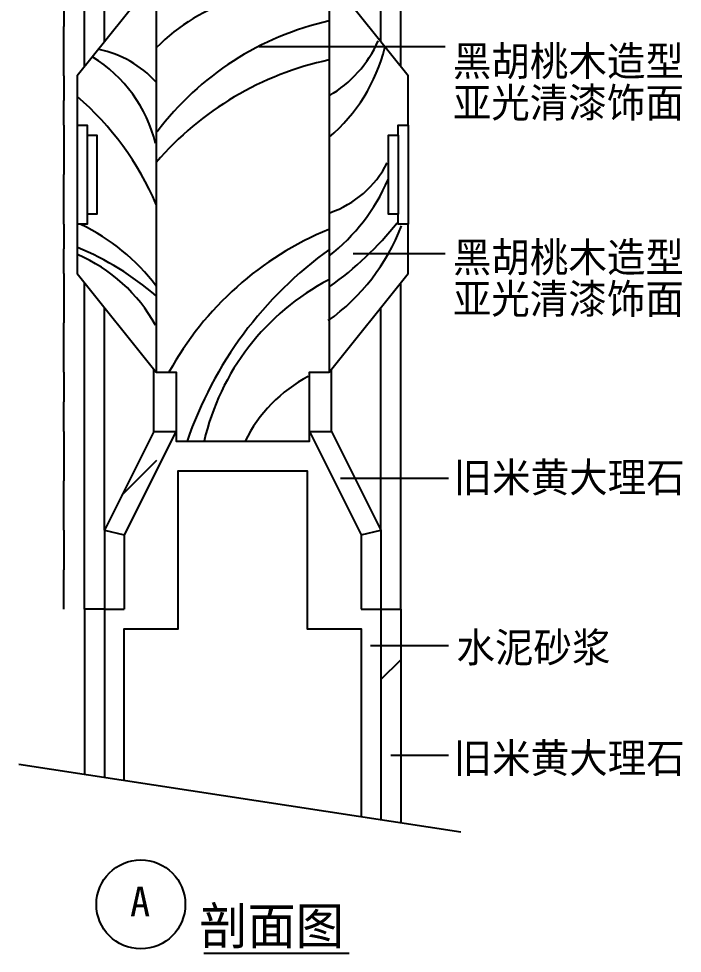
# Model space of a CAD drawing. Header units: metres. Extents: x 247 to 5330, y 146 to 7075.
# Drawn here: x 3986 to 5330, y 573 to 2466 of the extents above; entities that cross this region are included whole.
import ezdxf

# ---------------------------------------------------------------- set-up
doc = ezdxf.new("R2010")
doc.units = ezdxf.units.M
for name, color, linetype in [('2', 2, 'Continuous'), ('4', 4, 'Continuous'), ('7', 7, 'Continuous'), ('BH', 3, 'Continuous'), ('DIM', 3, 'Continuous'), ('TEXT', 3, 'Continuous')]:
    doc.layers.add(name, color=color, linetype=linetype)
doc.dimstyles.get("Standard").update_dxf_attribs({"dimtxt": 2.5, "dimasz": 2.5, "dimexe": 1.25, "dimexo": 0.625, "dimtad": 1, "dimcen": 2.5, "dimazin": 3, "dimtfac": 1, "dimtmove": 0, "dimatfit": 3})

# ---------------------------------------------------------------- blocks, each defined once
blk = doc.blocks.new('*D69')
for p, q in [((4077.66, 1750.31), (4077.66, 1690.31)), ((4077.41, 1690.31), (4077.16, 1690.31)), ((4077.66, 1690.31), (4077.84, 1690.31)), ((4077.84, 1630.31), (4077.84, 1690.31)), ((4078.09, 1690.31), (4078.34, 1690.31))]:
    blk.add_line(p, q)
at = {"layer": 'Defpoints'}
for p in [(4077.66, 1750.31), (4077.66, 1690.31), (4077.84, 1630.31)]:
    blk.add_point(p, dxfattribs=at)
at = {"layer": 'DIM', "insert": (4077.75, 1691.435), "char_height": 1, "attachment_point": 5}
blk.add_mtext('60', dxfattribs=at)
blk = doc.blocks.new('*D70')
for p, q in [((4077.84, 1430.31), (4077.84, 1350.31)), ((4077.59, 1350.31), (4077.34, 1350.31)), ((4077.84, 1270.31), (4077.84, 1350.31)), ((4077.84, 1350.31), (4077.84, 1350.31)), ((4078.09, 1350.31), (4078.34, 1350.31))]:
    blk.add_line(p, q)
at = {"layer": 'Defpoints'}
for p in [(4077.84, 1430.31), (4077.84, 1350.31), (4077.84, 1270.31)]:
    blk.add_point(p, dxfattribs=at)
at = {"layer": 'DIM', "insert": (4077.84, 1351.435), "char_height": 1, "attachment_point": 5}
blk.add_mtext('80', dxfattribs=at)
blk = doc.blocks.new('*D71')
for p, q in [((4077.84, 1630.31), (4077.84, 1530.31)), ((4077.59, 1530.31), (4077.34, 1530.31)), ((4077.84, 1430.31), (4077.84, 1530.31)), ((4077.84, 1530.31), (4077.84, 1530.31)), ((4078.09, 1530.31), (4078.34, 1530.31))]:
    blk.add_line(p, q)
at = {"layer": 'Defpoints'}
for p in [(4077.84, 1630.31), (4077.84, 1530.31), (4077.84, 1430.31)]:
    blk.add_point(p, dxfattribs=at)
at = {"layer": 'DIM', "insert": (4077.84, 1531.435), "char_height": 1, "attachment_point": 5}
blk.add_mtext('100', dxfattribs=at)
blk = doc.blocks.new('*D73')
for p, q in [((4077.84, 2250.31), (4077.84, 2150.31)), ((4077.59, 2150.31), (4077.34, 2150.31)), ((4077.84, 2050.31), (4077.84, 2150.31)), ((4077.84, 2150.31), (4077.84, 2150.31)), ((4078.09, 2150.31), (4078.34, 2150.31))]:
    blk.add_line(p, q)
at = {"layer": 'Defpoints'}
for p in [(4077.84, 2250.31), (4077.84, 2150.31), (4077.84, 2050.31)]:
    blk.add_point(p, dxfattribs=at)
at = {"layer": 'DIM', "insert": (4077.84, 2151.435), "char_height": 1, "attachment_point": 5}
blk.add_mtext('100', dxfattribs=at)
blk = doc.blocks.new('*D74')
for p, q in [((4077.84, 2350.31), (4077.84, 2300.31)), ((4077.59, 2300.31), (4077.34, 2300.31)), ((4077.84, 2250.31), (4077.84, 2300.31)), ((4077.84, 2300.31), (4077.84, 2300.31)), ((4078.09, 2300.31), (4078.34, 2300.31))]:
    blk.add_line(p, q)
at = {"layer": 'Defpoints'}
for p in [(4077.84, 2350.31), (4077.84, 2300.31), (4077.84, 2250.31)]:
    blk.add_point(p, dxfattribs=at)
at = {"layer": 'DIM', "insert": (4077.84, 2301.435), "char_height": 1, "attachment_point": 5}
blk.add_mtext('50', dxfattribs=at)
blk = doc.blocks.new('*D75')
for p, q in [((4077.84, 2550.31), (4077.84, 2450.31)), ((4077.59, 2450.31), (4077.34, 2450.31)), ((4077.84, 2350.31), (4077.84, 2450.31)), ((4077.84, 2450.31), (4077.84, 2450.31)), ((4078.09, 2450.31), (4078.34, 2450.31))]:
    blk.add_line(p, q)
at = {"layer": 'Defpoints'}
for p in [(4077.84, 2550.31), (4077.84, 2450.31), (4077.84, 2350.31)]:
    blk.add_point(p, dxfattribs=at)
at = {"layer": 'DIM', "insert": (4077.84, 2451.435), "char_height": 1, "attachment_point": 5}
blk.add_mtext('100', dxfattribs=at)
blk = doc.blocks.new('*D76')
for p, q in [((4077.84, 1950.31), (4077.84, 1850.31)), ((4077.41, 1850.31), (4077.16, 1850.31)), ((4077.66, 1750.31), (4077.66, 1850.31)), ((4077.84, 1850.31), (4077.66, 1850.31)), ((4078.09, 1850.31), (4078.34, 1850.31))]:
    blk.add_line(p, q)
at = {"layer": 'Defpoints'}
for p in [(4077.84, 1950.31), (4077.84, 1850.31), (4077.66, 1750.31)]:
    blk.add_point(p, dxfattribs=at)
at = {"layer": 'DIM', "insert": (4077.75, 1849.185), "char_height": 1, "attachment_point": 5}
blk.add_mtext('100', dxfattribs=at)
blk = doc.blocks.new('*D77')
for p, q in [((4077.84, 2050.31), (4077.84, 2000.31)), ((4077.59, 2000.31), (4077.34, 2000.31)), ((4077.84, 1950.31), (4077.84, 2000.31)), ((4077.84, 2000.31), (4077.84, 2000.31)), ((4078.09, 2000.31), (4078.34, 2000.31))]:
    blk.add_line(p, q)
at = {"layer": 'Defpoints'}
for p in [(4077.84, 2050.31), (4077.84, 2000.31), (4077.84, 1950.31)]:
    blk.add_point(p, dxfattribs=at)
at = {"layer": 'DIM', "insert": (4077.84, 2001.435), "char_height": 1, "attachment_point": 5}
blk.add_mtext('50', dxfattribs=at)

msp = doc.modelspace()

# ---------------------------------------------------------------- hatches: boundary and pattern name
at = {"layer": 'BH'}
h = msp.add_hatch(dxfattribs=at)
h.set_pattern_fill('AR-CONC', scale=10)
h.paths.add_polyline_path([(4309.42, 1550.31), (4570.54, 1550.31), (4570.54, 1230.31), (4679.98, 1230.31), (4679.98, 850.3), (4719.98, 844.2), (4719.98, 1270.31), (4679.98, 1270.31), (4679.98, 1420.87), (4575.26, 1630.31), (4574.98, 1630.31), (4574.98, 1610.31), (4304.98, 1610.31), (4304.98, 1630.31), (4304.7, 1630.31), (4199.98, 1420.87), (4199.98, 1270.31), (4159.98, 1270.31), (4159.98, 929.69), (4199.98, 923.58), (4199.98, 1230.31), (4309.42, 1230.31)])
h = msp.add_hatch(dxfattribs=at)
h.set_pattern_fill('ANSI33', scale=200)
h.paths.add_polyline_path([(4159.98, 1430.31), (4199.98, 1420.87), (4304.7, 1630.31), (4259.98, 1630.31)])
h.paths.add_polyline_path([(4679.98, 1420.87), (4719.98, 1430.31), (4619.98, 1630.31), (4575.26, 1630.31)])
h = msp.add_hatch(dxfattribs=at)
h.set_pattern_fill('ANSI31', scale=1000)
h.paths.add_polyline_path([(4309.42, 1230.31), (4199.98, 1230.31), (4199.98, 923.58), (4679.98, 850.3), (4679.98, 1230.31), (4570.54, 1230.31), (4570.54, 1550.31), (4309.42, 1550.31)])
h = msp.add_hatch(dxfattribs=at)
h.set_pattern_fill('AR-CONC', scale=30)
h.paths.add_polyline_path([(4570.54, 1230.31), (4570.54, 1550.31), (4309.42, 1550.31), (4309.42, 1230.31), (4199.98, 1230.31), (4199.98, 923.58), (4679.98, 850.3), (4679.98, 1230.31)])
h = msp.add_hatch(dxfattribs=at)
h.set_pattern_fill('ANSI33', scale=200)
h.paths.add_polyline_path([(4719.98, 1430.31), (4679.98, 1420.87), (4679.98, 1270.31), (4719.98, 1270.31)])
h.paths.add_polyline_path([(4199.98, 1420.87), (4159.98, 1430.31), (4159.98, 1270.31), (4199.98, 1270.31)])
h = msp.add_hatch(dxfattribs=at)
h.set_pattern_fill('ANSI33', scale=200)
h.paths.add_polyline_path([(4119.98, 935.8), (4159.98, 929.69), (4159.98, 1270.31), (4119.98, 1270.31)])
h.paths.add_polyline_path([(4759.98, 1270.31), (4719.98, 1270.31), (4719.98, 844.2), (4759.98, 838.09)])

# ---------------------------------------------------------------- linework, layer by layer
at = {"layer": '2'}
msp.add_lwpolyline([(4199.98, 923.58), (4199.98, 1230.31), (4309.42, 1230.31), (4309.42, 1550.31), (4570.54, 1550.31), (4570.54, 1230.31), (4679.98, 1230.31), (4679.98, 850.3)], dxfattribs=at)
at = {"layer": '4'}
for p, q in [((4119.98, 2369.06), (4119.98, 3520.22)), ((4159.98, 2419.06), (4159.98, 3512.3)), ((4719.98, 2419.06), (4719.98, 3401.54)), ((4759.98, 2369.06), (4759.98, 3393.63)), ((4264.98, 2550.31), (4264.98, 1750.31)), ((4614.98, 2550.31), (4614.98, 1750.31)), ((4119.98, 1270.31), (4119.98, 1931.56)), ((4759.98, 1270.31), (4759.98, 1931.56)), ((4159.98, 1430.31), (4159.98, 1881.56)), ((4719.98, 1430.31), (4719.98, 1881.56)), ((4259.98, 1630.31), (4159.98, 1430.31)), ((4304.98, 1630.87), (4199.98, 1420.87)), ((4259.98, 1630.31), (4304.98, 1630.31)), ((4574.98, 1630.31), (4619.98, 1630.31)), ((4575.26, 1630.31), (4679.98, 1420.87)), ((4619.98, 1630.31), (4719.98, 1430.31)), ((4159.98, 1430.31), (4159.98, 1270.31)), ((4159.98, 1430.31), (4199.98, 1420.87)), ((4199.98, 1420.87), (4199.98, 1270.31)), ((4679.98, 1420.87), (4719.98, 1430.31)), ((4679.98, 1420.87), (4679.98, 1270.31)), ((4719.98, 1430.31), (4719.98, 1270.31)), ((4159.98, 1270.31), (4119.98, 1270.31)), ((4119.98, 1270.31), (4119.98, 935.8)), ((4159.98, 1270.31), (4199.98, 1270.31)), ((4159.98, 1270.31), (4159.98, 929.69)), ((4679.98, 1270.31), (4719.98, 1270.31)), ((4719.98, 1270.31), (4759.98, 1270.31)), ((4719.98, 1270.31), (4719.98, 844.2)), ((4759.98, 1270.31), (4759.98, 838.09))]:
    msp.add_line(p, q, dxfattribs=at)
msp.add_lwpolyline([(4264.98, 2550.31), (4104.98, 2350.31), (4104.98, 2250.31), (4124.98, 2250.31), (4124.98, 2230.31), (4144.98, 2230.31), (4144.98, 2070.31), (4124.98, 2070.31), (4124.98, 2050.31), (4104.98, 2050.31), (4104.98, 1950.31), (4264.98, 1750.31), (4304.98, 1750.31), (4304.98, 1610.31), (4574.98, 1610.31), (4574.98, 1750.31), (4614.98, 1750.31), (4774.98, 1950.31), (4774.98, 2050.31), (4754.98, 2050.31), (4754.98, 2070.31), (4734.98, 2070.31), (4734.98, 2230.31), (4754.98, 2230.31), (4754.98, 2250.31), (4774.98, 2250.31), (4774.98, 2350.31), (4614.98, 2550.31)], dxfattribs=at)
at = {"layer": '7'}
for p, q in [((4104.98, 2250.31), (4104.98, 2050.31)), ((4774.98, 2250.31), (4774.98, 2050.31)), ((4259.98, 1630.31), (4259.98, 1756.56)), ((4619.98, 1630.31), (4619.98, 1756.56))]:
    msp.add_line(p, q, dxfattribs=at)
at = {"layer": 'BH'}
for p, q in [((4124.98, 2230.31), (4124.98, 2070.31)), ((4754.98, 2230.31), (4754.98, 2070.31))]:
    msp.add_line(p, q, dxfattribs=at)
for centre, radius, start, end in [((4530.26, 2148.36), 370.67, 76.79, 135.76), ((4746.49, 1875.35), 600.92, 102.64, 142.98), ((4103.08, 2189.81), 219.2, 42.48, 77.78), ((4392.28, 2490.13), 345.32, 310.15, 346.19), ((4495.86, 2516.57), 238.25, 299.99, 336.39), ((3990.37, 2148.35), 280.69, 13.4, 58.69), ((4748.15, 1758.38), 638.35, 102.04, 139.23), ((3703.87, 1847.24), 611.43, 23.41, 49), ((4548.46, 2268.87), 207.16, 289.21, 332.77), ((4375.67, 2294.03), 390.15, 307.83, 336.82), ((3937.92, 1680.16), 408.23, 36.81, 64.7), ((4369.03, 2196.36), 419.92, 305.56, 339.07), ((4215.56, 2482.22), 687.62, 305.68, 321.38), ((4861.55, 1437.03), 651.09, 112.3, 151.24), ((3877.49, 1454.51), 594, 49.31, 67.4), ((3978.11, 1689.18), 325.25, 28.69, 66.89), ((5076.74, 1355.68), 791.39, 125.56, 161.23), ((4842.6, 1500.25), 493.22, 117.55, 167.11), ((4714.18, 1476.35), 300.88, 118.08, 153.56)]:
    msp.add_arc(centre, radius, start, end, dxfattribs=at)
at = {"layer": 'DIM'}
msp.add_line((3986.47, 956.18), (4881.78, 819.5), dxfattribs=at)
at = {"layer": 'TEXT'}
msp.add_line((4361.56, 573.35), (4655.44, 573.35), dxfattribs=at)
msp.add_circle((4233.78, 672.36), 90, dxfattribs=at)

# ---------------------------------------------------------------- texts
for s, height, p in [('黑胡桃木造型', 60, (4865.35, 2350.34)), ('亚光清漆饰面', 60, (4865.35, 2266.2)), ('黑胡桃木造型', 60, (4865.35, 1952.97)), ('亚光清漆饰面', 60, (4865.35, 1868.83)), ('旧米黄大理石', 60, (4867.04, 1507.37)), ('水泥砂浆', 60, (4872.65, 1162.82)), ('旧米黄大理石', 60, (4867.04, 938.9)), ('A', 60, (4211.84, 648.22)), ('剖面图', 75, (4352.36, 591.29))]:
    msp.add_text(s, height=height, dxfattribs=at).set_placement(p)

# ---------------------------------------------------------------- dimensions: what is measured, and where the dimension line sits
at = {"layer": 'DIM'}
for base, p1, p2, text, picture, middle in [((4077.84, 2450.31), (4077.84, 2350.31), (4077.84, 2550.31), '100', '*D75', (4077.84, 2451.435)), ((4077.84, 2300.31), (4077.84, 2250.31), (4077.84, 2350.31), '50', '*D74', (4077.84, 2301.435)), ((4077.84, 2150.31), (4077.84, 2050.31), (4077.84, 2250.31), '100', '*D73', (4077.84, 2151.435)), ((4077.84, 2000.31), (4077.84, 1950.31), (4077.84, 2050.31), '50', '*D77', (4077.84, 2001.435)), ((4077.84, 1850.31), (4077.84, 1950.31), (4077.66, 1750.31), '100', '*D76', (4077.75, 1849.185)), ((4077.66, 1690.31), (4077.66, 1750.31), (4077.84, 1630.31), '60', '*D69', (4077.75, 1691.435)), ((4077.84, 1530.31), (4077.84, 1630.31), (4077.84, 1430.31), '100', '*D71', (4077.84, 1531.435)), ((4077.84, 1350.31), (4077.84, 1430.31), (4077.84, 1270.31), '80', '*D70', (4077.84, 1351.435))]:
    dim = msp.add_linear_dim(base=base, p1=p1, p2=p2, text=text, dimstyle='Standard', dxfattribs=at)
    dim.commit()
    dim.dimension.update_dxf_attribs({"geometry": picture, "text_midpoint": middle})

# ---------------------------------------------------------------- leaders
for points in [[(4473.04, 2409.7), (4850.23, 2409.7)], [(4663.45, 1990.91), (4850.23, 1990.91)], [(4638.25, 1535.35), (4856.83, 1535.35)], [(4699.08, 1196.65), (4856.83, 1196.65)], [(4739.98, 974.42), (4856.83, 974.42)]]:
    msp.add_leader(points, dimstyle='Standard', dxfattribs=at)

doc.saveas('drawing.dxf')
